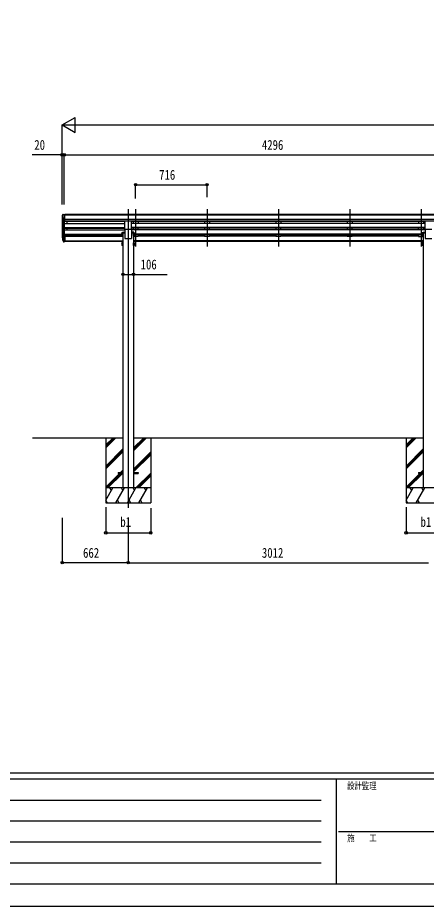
# Model space of a CAD drawing. Units: millimetres, scale not verified. Extents: x -12615 to 12615, y -8910 to 8910.
# Drawn here: x -7109 to -3012, y -8910 to 0 of the extents above; entities that cross this region are included whole.
import ezdxf
from ezdxf.enums import TextEntityAlignment as Align

# ---------------------------------------------------------------- set-up
doc = ezdxf.new("R2010")
doc.units = ezdxf.units.MM
doc.header["$LTSCALE"] = 40
for name, color, linetype in [('0-4_YKK_12', 2, 'Continuous'), ('0-5_YKK_13', 4, 'Continuous'), ('0-6_YKK_A1', 4, 'Continuous'), ('0-7_YKK_D', 6, 'Continuous'), ('0-8_YKK_ZWAK', 7, 'Continuous')]:
    doc.layers.add(name, color=color, linetype=linetype)
doc.styles.add('ＭＳ ゴシック', font='')
doc.styles.get('ＭＳ ゴシック').set_extended_font_data('MS Gothic')

msp = doc.modelspace()

# ---------------------------------------------------------------- linework, layer by layer
at = {"layer": '0-4_YKK_12'}
for p, q in [((-6000.94, -1919.34), (-6000.94, -4915)), ((-5926.94, -1919.34), (-5926.94, -2295.34)), ((-5210.94, -1919.34), (-5210.94, -2295.34)), ((-4494.94, -1919.34), (-4494.94, -2295.34)), ((-3778.94, -1919.34), (-3778.94, -2295.34)), ((-3062.94, -1919.34), (-3062.94, -2295.34))]:
    msp.add_line(p, q, dxfattribs=at)
at = {"layer": '0-5_YKK_13'}
for p, q in [((-6664.94, -1981.69), (-6664.94, -1982.32)), ((-6662.41, -2003.51), (-6657.09, -2006.58)), ((-6658.03, -1972.89), (-6662.1, -1978.7)), ((-6650.57, -2043.49), (-6659.57, -2027.9)), ((-6654.94, -1972.32), (-6657.27, -1972.47)), ((-6656.94, -2006.84), (-6656.94, -2023.11)), ((-6654.94, -1972.32), (-6636.44, -1972.32)), ((-6642.94, -2045.31), (-6648.15, -2044.99)), ((-6642.94, -2045.31), (-6642.94, -1972.32)), ((-6636.44, -2044.31), (-6642.94, -2044.31)), ((-6636.44, -1972.32), (-6626.44, -1972.41)), ((-6636.44, -2044.31), (-6636.44, -1972.32)), ((-6626.44, -1973.93), (-6626.44, -1972.41)), ((-6034.44, -2119.19), (-6034.44, -2040.88)), ((-5967.44, -2119.19), (-5967.44, -2040.88)), ((-3022.44, -2119.19), (-3022.44, -2040.88)), ((-6034.44, -2119.19), (-5967.44, -2119.19)), ((-3022.44, -2119.19), (-2955.44, -2119.19)), ((-6661.85, -2207.74), (-6657.97, -2215.69)), ((-6661.24, -2206.36), (-6657.97, -2213.43)), ((-6659.53, -2219.01), (-6659.19, -2223.42)), ((-6659.19, -2223.42), (-6650.38, -2246.97)), ((-6658.58, -2222.85), (-6650.38, -2239.03)), ((-6649.37, -2237.9), (-6657.13, -2222.5)), ((-6642.94, -2193.55), (-6642.94, -2248.32)), ((-6636.44, -2193.55), (-6642.94, -2193.55)), ((-6636.44, -2193.55), (-6636.44, -2247.58)), ((-6065.04, -2158.61), (-6064.28, -2157.29)), ((-6065.04, -2158.61), (-6065.04, -2175.61)), ((-6065.04, -2175.61), (-6064.28, -2176.92)), ((-6065.04, -2175.61), (-6065.04, -2182.4)), ((-6065.04, -2182.4), (-6064.28, -2183.72)), ((-6058.04, -2157.29), (-6064.28, -2157.29)), ((-6058.04, -2162.2), (-6064.28, -2162.2)), ((-6058.04, -2172.02), (-6064.28, -2172.02)), ((-6058.04, -2176.92), (-6064.28, -2176.92)), ((-6058.04, -2178.81), (-6064.28, -2178.81)), ((-6058.04, -2183.72), (-6064.28, -2183.72)), ((-6058.04, -2157.29), (-6058.04, -2176.92)), ((-6055.54, -2158.36), (-6058.04, -2158.36)), ((-6055.54, -2166.36), (-6058.04, -2166.36)), ((-6055.54, -2167.86), (-6058.04, -2167.86)), ((-6058.04, -2175.86), (-6055.54, -2175.86)), ((-6058.04, -2175.86), (-6058.04, -2183.72)), ((-6058.04, -2182.65), (-6055.54, -2182.65)), ((-6055.54, -2158.36), (-6055.54, -2175.86)), ((-6055.54, -2175.86), (-6055.54, -2182.65)), ((-6053.94, -2184.9), (-6053.94, -2178.11)), ((-6053.72, -2149.84), (-6033.94, -2149.84)), ((-6033.94, -2149.84), (-6033.94, -2155.34)), ((-5967.94, -2149.84), (-5967.94, -2155.34)), ((-5948.16, -2149.84), (-5967.94, -2149.84)), ((-5947.94, -2184.9), (-5947.94, -2178.11)), ((-5946.34, -2158.36), (-5943.84, -2158.36)), ((-5946.34, -2158.36), (-5946.34, -2175.86)), ((-5946.34, -2166.36), (-5943.84, -2166.36)), ((-5946.34, -2167.86), (-5943.84, -2167.86)), ((-5943.84, -2175.86), (-5946.34, -2175.86)), ((-5946.34, -2175.86), (-5946.34, -2182.65)), ((-5943.84, -2182.65), (-5946.34, -2182.65)), ((-5943.84, -2157.29), (-5937.6, -2157.29)), ((-5943.84, -2157.29), (-5943.84, -2176.92)), ((-5943.84, -2162.2), (-5937.6, -2162.2)), ((-5943.84, -2172.02), (-5937.6, -2172.02)), ((-5943.84, -2175.86), (-5943.84, -2183.72)), ((-5943.84, -2176.92), (-5937.6, -2176.92)), ((-5943.84, -2178.81), (-5937.6, -2178.81)), ((-5943.84, -2183.72), (-5937.6, -2183.72)), ((-5936.84, -2158.61), (-5937.6, -2157.29)), ((-5936.84, -2175.61), (-5937.6, -2176.92)), ((-5936.84, -2182.4), (-5937.6, -2183.72)), ((-5936.84, -2158.61), (-5936.84, -2175.61)), ((-5936.84, -2175.61), (-5936.84, -2182.4)), ((-3053.04, -2158.61), (-3052.28, -2157.29)), ((-3053.04, -2158.61), (-3053.04, -2175.61)), ((-3053.04, -2175.61), (-3052.28, -2176.92)), ((-3053.04, -2175.61), (-3053.04, -2182.4)), ((-3053.04, -2182.4), (-3052.28, -2183.72)), ((-3046.04, -2157.29), (-3052.28, -2157.29)), ((-3046.04, -2162.2), (-3052.28, -2162.2)), ((-3046.04, -2172.02), (-3052.28, -2172.02)), ((-3046.04, -2176.92), (-3052.28, -2176.92)), ((-3046.04, -2178.81), (-3052.28, -2178.81)), ((-3046.04, -2183.72), (-3052.28, -2183.72)), ((-3046.04, -2157.29), (-3046.04, -2176.92)), ((-3043.54, -2158.36), (-3046.04, -2158.36)), ((-3043.54, -2166.36), (-3046.04, -2166.36)), ((-3043.54, -2167.86), (-3046.04, -2167.86)), ((-3046.04, -2175.86), (-3043.54, -2175.86)), ((-3046.04, -2175.86), (-3046.04, -2183.72)), ((-3046.04, -2182.65), (-3043.54, -2182.65)), ((-3043.54, -2158.36), (-3043.54, -2175.86)), ((-3043.54, -2175.86), (-3043.54, -2182.65)), ((-3041.94, -2184.9), (-3041.94, -2178.11)), ((-3041.72, -2149.84), (-3021.94, -2149.84)), ((-3021.94, -2149.84), (-3021.94, -2155.34)), ((-6642.94, -2238.58), (-6648.07, -2238.58)), ((-6642.94, -2240.39), (-6647.79, -2240.39)), ((-6642.94, -2248.32), (-6647.79, -2248.32)), ((-6636.44, -2233.68), (-6642.94, -2233.68)), ((-6636.44, -2238.56), (-6642.94, -2238.56)), ((-6636.44, -2247.58), (-6642.94, -2247.58)), ((-6065.04, -2259.16), (-6064.28, -2257.84)), ((-6065.04, -2259.16), (-6065.04, -2276.16)), ((-6065.04, -2276.16), (-6064.28, -2277.47)), ((-6065.04, -2276.16), (-6065.04, -2282.95)), ((-6065.04, -2282.95), (-6064.28, -2284.27)), ((-6058.04, -2257.84), (-6064.28, -2257.84)), ((-6058.04, -2262.75), (-6064.28, -2262.75)), ((-6058.04, -2272.57), (-6064.28, -2272.57)), ((-6058.04, -2277.47), (-6064.28, -2277.47)), ((-6058.04, -2279.36), (-6064.28, -2279.36)), ((-6058.04, -2284.27), (-6064.28, -2284.27)), ((-6058.04, -2257.84), (-6058.04, -2277.47)), ((-6055.54, -2258.91), (-6058.04, -2258.91)), ((-6055.54, -2266.91), (-6058.04, -2266.91)), ((-6055.54, -2268.41), (-6058.04, -2268.41)), ((-6058.04, -2276.41), (-6055.54, -2276.41)), ((-6058.04, -2276.41), (-6058.04, -2284.27)), ((-6058.04, -2283.2), (-6055.54, -2283.2)), ((-6055.54, -2258.91), (-6055.54, -2276.41)), ((-6055.54, -2276.41), (-6055.54, -2283.2)), ((-6053.94, -2285.45), (-6053.94, -2278.66)), ((-5947.94, -2285.45), (-5947.94, -2278.66)), ((-5946.34, -2258.91), (-5943.84, -2258.91)), ((-5946.34, -2258.91), (-5946.34, -2276.41)), ((-5946.34, -2266.91), (-5943.84, -2266.91)), ((-5946.34, -2268.41), (-5943.84, -2268.41)), ((-5943.84, -2276.41), (-5946.34, -2276.41)), ((-5946.34, -2276.41), (-5946.34, -2283.2)), ((-5943.84, -2283.2), (-5946.34, -2283.2)), ((-5943.84, -2257.84), (-5937.6, -2257.84)), ((-5943.84, -2257.84), (-5943.84, -2277.47)), ((-5943.84, -2262.75), (-5937.6, -2262.75)), ((-5943.84, -2272.57), (-5937.6, -2272.57)), ((-5943.84, -2276.41), (-5943.84, -2284.27)), ((-5943.84, -2277.47), (-5937.6, -2277.47)), ((-5943.84, -2279.36), (-5937.6, -2279.36)), ((-5943.84, -2284.27), (-5937.6, -2284.27)), ((-5936.84, -2259.16), (-5937.6, -2257.84)), ((-5936.84, -2276.16), (-5937.6, -2277.47)), ((-5936.84, -2282.95), (-5937.6, -2284.27)), ((-5936.84, -2259.16), (-5936.84, -2276.16)), ((-5936.84, -2276.16), (-5936.84, -2282.95)), ((-3053.04, -2259.16), (-3052.28, -2257.84)), ((-3053.04, -2259.16), (-3053.04, -2276.16)), ((-3053.04, -2276.16), (-3052.28, -2277.47)), ((-3053.04, -2276.16), (-3053.04, -2282.95)), ((-3053.04, -2282.95), (-3052.28, -2284.27)), ((-3046.04, -2257.84), (-3052.28, -2257.84)), ((-3046.04, -2262.75), (-3052.28, -2262.75)), ((-3046.04, -2272.57), (-3052.28, -2272.57)), ((-3046.04, -2277.47), (-3052.28, -2277.47)), ((-3046.04, -2279.36), (-3052.28, -2279.36)), ((-3046.04, -2284.27), (-3052.28, -2284.27)), ((-3046.04, -2257.84), (-3046.04, -2277.47)), ((-3043.54, -2258.91), (-3046.04, -2258.91)), ((-3043.54, -2266.91), (-3046.04, -2266.91)), ((-3043.54, -2268.41), (-3046.04, -2268.41)), ((-3046.04, -2276.41), (-3043.54, -2276.41)), ((-3046.04, -2276.41), (-3046.04, -2284.27)), ((-3046.04, -2283.2), (-3043.54, -2283.2)), ((-3043.54, -2258.91), (-3043.54, -2276.41)), ((-3043.54, -2276.41), (-3043.54, -2283.2)), ((-3041.94, -2285.45), (-3041.94, -2278.66)), ((-6100.94, -4560.5), (-6100.94, -4569.5)), ((-6100.94, -4560.5), (-6053.94, -4560.5)), ((-6100.94, -4569.5), (-6053.94, -4569.5)), ((-5947.94, -4560.5), (-5900.94, -4560.5)), ((-5947.94, -4569.5), (-5900.94, -4569.5)), ((-5900.94, -4560.5), (-5900.94, -4569.5)), ((-3088.94, -4560.5), (-3088.94, -4569.5)), ((-3088.94, -4560.5), (-3041.94, -4560.5)), ((-3088.94, -4569.5), (-3041.94, -4569.5))]:
    msp.add_line(p, q, dxfattribs=at)
for points in [[(-6033.94, -2155.34), (-6055.94, -2155.34), (-6055.72, -2151.72)], [(-6055.54, -2178.11), (-6055.54, -2184.9), (-6053.94, -2184.9)], [(-5967.94, -2155.34), (-5945.94, -2155.34), (-5946.16, -2151.72)], [(-5946.34, -2178.11), (-5946.34, -2184.9), (-5947.94, -2184.9)], [(-3021.94, -2155.34), (-3043.94, -2155.34), (-3043.72, -2151.72)], [(-3043.54, -2178.11), (-3043.54, -2184.9), (-3041.94, -2184.9)], [(-6055.54, -2278.66), (-6055.54, -2285.45), (-6053.94, -2285.45)], [(-5946.34, -2278.66), (-5946.34, -2285.45), (-5947.94, -2285.45)], [(-3043.54, -2278.66), (-3043.54, -2285.45), (-3041.94, -2285.45)]]:
    msp.add_lwpolyline(points, dxfattribs=at)
for points in [[(-6053.94, -2178.11), (-6053.94, -2156.11), (-6055.54, -2156.11), (-6055.54, -2178.11)], [(-5947.94, -2178.11), (-5947.94, -2156.11), (-5946.34, -2156.11), (-5946.34, -2178.11)], [(-3041.94, -2178.11), (-3041.94, -2156.11), (-3043.54, -2156.11), (-3043.54, -2178.11)], [(-6053.94, -2278.66), (-6053.94, -2256.66), (-6055.54, -2256.66), (-6055.54, -2278.66)], [(-5947.94, -2278.66), (-5947.94, -2256.66), (-5946.34, -2256.66), (-5946.34, -2278.66)], [(-3041.94, -2278.66), (-3041.94, -2256.66), (-3043.54, -2256.66), (-3043.54, -2278.66)]]:
    msp.add_lwpolyline(points, close=True, dxfattribs=at)
for centre, radius, start, end in [((-6661.94, -1981.69), 3, 93, 180), ((-6462.94, -1982.32), 202, 180, 184.94904), ((-6658.04, -1999.14), 6.18, 185.7035, 224.99897), ((-6656.97, -2026.4), 3, 94.7167, 210), ((-6657.21, -1973.46), 1, 93.5, 145), ((-6657.24, -2023.11), 0.3, 274.7167, 0), ((-6657.24, -2006.84), 0.3, 0, 60), ((-6647.97, -2041.99), 3, 210, 266.5), ((-6633.76, -2198.62), 29.53, 186.50806, 197.98144), ((-6632.35, -2196.86), 30.41, 187.1552, 198.19734), ((-6060.7, -2159.75), 4.34, 145.61575, 214.38425), ((-6060.7, -2174.47), 4.34, 145.61575, 214.38425), ((-6060.7, -2181.26), 4.34, 145.61575, 214.38425), ((-6048.8, -2167.11), 16.24, 162.41205, 197.58795), ((-6048.8, -2173.9), 16.24, 186.71308, 197.58795), ((-6053.72, -2151.84), 2, 90, 176.5), ((-5948.16, -2151.84), 2, 3.5, 90), ((-5941.19, -2159.75), 4.34, 325.61575, 34.38425), ((-5953.08, -2167.11), 16.24, 342.41205, 17.58795), ((-5941.19, -2174.47), 4.34, 325.61575, 34.38425), ((-5953.08, -2173.9), 16.24, 342.41205, 353.28692), ((-5941.19, -2181.26), 4.34, 325.61575, 34.38425), ((-3048.7, -2159.75), 4.34, 145.61575, 214.38425), ((-3036.8, -2167.11), 16.24, 162.41205, 197.58795), ((-3048.7, -2174.47), 4.34, 145.61575, 214.38425), ((-3048.7, -2181.26), 4.34, 145.61575, 214.38425), ((-3036.8, -2173.9), 16.24, 186.71308, 197.58795), ((-3041.72, -2151.84), 2, 90, 176.5), ((-6060.7, -2260.3), 4.34, 145.61575, 214.38425), ((-6060.7, -2275.02), 4.34, 145.61575, 214.38425), ((-6060.7, -2281.81), 4.34, 145.61575, 214.38425), ((-6048.8, -2267.66), 16.24, 162.41205, 197.58795), ((-6048.8, -2274.45), 16.24, 186.71308, 197.58795), ((-5941.19, -2260.3), 4.34, 325.61575, 34.38425), ((-5953.08, -2267.66), 16.24, 342.41205, 17.58795), ((-5941.19, -2275.02), 4.34, 325.61575, 34.38425), ((-5953.08, -2274.45), 16.24, 342.41205, 353.28692), ((-5941.19, -2281.81), 4.34, 325.61575, 34.38425), ((-3048.7, -2260.3), 4.34, 145.61575, 214.38425), ((-3036.8, -2267.66), 16.24, 162.41205, 197.58795), ((-3048.7, -2275.02), 4.34, 145.61575, 214.38425), ((-3048.7, -2281.81), 4.34, 145.61575, 214.38425), ((-3036.8, -2274.45), 16.24, 186.71308, 197.58795)]:
    msp.add_arc(centre, radius, start, end, dxfattribs=at)
for centre, major_axis, ratio, start_param, end_param in [((-6574.29, -2199.05), (-89.06, 1.43), 0.57596, 6.1962358, 6.3678173), ((-6575.08, -2192.38), (87.93, 4.42), 0.541684, 3.0659337, 3.2228513), ((-6658.23, -2219.01), (1.3, 0), 0.90356, 1.3700892, 3.347195), ((-6572.31, -2202.82), (-89.07, 0), 0.90356, 0.2056023, 0.2515348), ((-6573.02, -2198.96), (-88.05, 0), 0.90356, 0.2662965, 0.3003836), ((-6647.79, -2237.68), (-3, 0), 0.90356, 0.5235988, 1.5707963), ((-6647.79, -2245.61), (3, 0), 0.90356, 3.6651914, 4.712389), ((-6648.07, -2237.23), (-1.5, 0), 0.90356, 0.5235988, 1.5707963)]:
    msp.add_ellipse(centre, major_axis=major_axis, ratio=ratio, start_param=start_param, end_param=end_param, dxfattribs=at)
at = {"layer": '0-6_YKK_A1'}
for p, q in [((-6662.94, -2002.9), (-6662.94, -2193.19)), ((-6657.97, -2030.67), (-6657.97, -2219.89)), ((-6648.94, -2044.83), (-6648.95, -2238.33)), ((-6642.94, -2044.31), (-6642.94, -2193.55)), ((-2363.44, -1973.93), (-6636.44, -1973.93)), ((-2363.44, -1979.14), (-6636.44, -1979.14)), ((-2353.44, -2022.67), (-6636.44, -2022.67)), ((-2353.44, -2040.53), (-6636.44, -2040.53)), ((-6034.44, -2043.77), (-6636.44, -2043.77)), ((-6617.94, -2043.77), (-6617.94, -2061.65)), ((-3022.44, -2043.77), (-5967.44, -2043.77)), ((-5951.94, -2043.77), (-5951.94, -2061.65)), ((-5901.94, -2043.77), (-5901.94, -2061.65)), ((-5235.94, -2043.77), (-5235.94, -2061.65)), ((-5185.94, -2043.77), (-5185.94, -2061.65)), ((-4519.94, -2043.77), (-4519.94, -2061.65)), ((-4469.94, -2043.77), (-4469.94, -2061.65)), ((-3803.94, -2043.77), (-3803.94, -2061.65)), ((-3753.94, -2043.77), (-3753.94, -2061.65)), ((-3087.94, -2043.77), (-3087.94, -2061.65)), ((-3037.94, -2043.77), (-3037.94, -2061.65)), ((-6642.94, -2061.65), (-6034.44, -2061.65)), ((-6642.94, -2103.53), (-6034.44, -2103.53)), ((-6642.94, -2105.02), (-6034.44, -2105.02)), ((-6642.94, -2109.34), (-6034.44, -2109.34)), ((-6642.94, -2127.56), (-6033.94, -2127.56)), ((-6617.94, -2109.34), (-6617.94, -2127.56)), ((-6033.94, -2119.19), (-6033.94, -2215)), ((-5967.94, -2119.19), (-5967.94, -2215)), ((-3022.44, -2061.65), (-5967.44, -2061.65)), ((-3022.44, -2103.53), (-5967.44, -2103.53)), ((-3022.44, -2105.02), (-5967.44, -2105.02)), ((-3022.44, -2109.34), (-5967.44, -2109.34)), ((-3021.94, -2127.56), (-5967.44, -2127.56)), ((-5951.94, -2109.34), (-5951.94, -2127.56)), ((-5901.94, -2127.56), (-5901.94, -2109.34)), ((-5235.94, -2109.34), (-5235.94, -2127.56)), ((-5185.94, -2127.56), (-5185.94, -2109.34)), ((-4519.94, -2109.34), (-4519.94, -2127.56)), ((-4469.94, -2127.56), (-4469.94, -2109.34)), ((-3803.94, -2109.34), (-3803.94, -2127.56)), ((-3753.94, -2127.56), (-3753.94, -2109.34)), ((-3087.94, -2127.56), (-3087.94, -2109.34)), ((-3037.94, -2109.34), (-3037.94, -2127.56)), ((-3021.94, -2119.19), (-3021.94, -2215)), ((-6642.94, -2169.44), (-6065.04, -2169.44)), ((-6642.94, -2170.94), (-6065.04, -2170.94)), ((-6642.94, -2175.26), (-6065.04, -2175.26)), ((-6617.94, -2194.18), (-6636.44, -2194.18)), ((-6617.94, -2175.26), (-6617.94, -2194.18)), ((-6617.94, -2189.17), (-6053.94, -2189.17)), ((-6053.94, -2155.34), (-6053.94, -4715)), ((-6053.94, -2155.34), (-6033.94, -2155.34)), ((-6033.94, -2215), (-5967.94, -2215)), ((-5947.94, -2155.34), (-5967.94, -2155.34)), ((-5947.94, -2155.34), (-5947.94, -4715)), ((-5901.94, -2194.18), (-5947.94, -2194.18)), ((-3053.04, -2169.44), (-5936.84, -2169.44)), ((-3053.04, -2170.94), (-5936.84, -2170.94)), ((-3053.04, -2175.26), (-5936.84, -2175.26)), ((-5901.94, -2175.26), (-5901.94, -2194.18)), ((-5235.94, -2189.17), (-5901.94, -2189.17)), ((-5235.94, -2175.26), (-5235.94, -2194.18)), ((-5185.94, -2194.18), (-5235.94, -2194.18)), ((-5185.94, -2175.26), (-5185.94, -2194.18)), ((-4519.94, -2189.17), (-5185.94, -2189.17)), ((-4519.94, -2175.26), (-4519.94, -2194.18)), ((-4469.94, -2194.18), (-4519.94, -2194.18)), ((-4469.94, -2175.26), (-4469.94, -2194.18)), ((-3087.94, -2189.17), (-4469.94, -2189.17)), ((-3803.94, -2175.26), (-3803.94, -2194.18)), ((-3753.94, -2194.18), (-3803.94, -2194.18)), ((-3753.94, -2175.26), (-3753.94, -2194.18)), ((-3087.94, -2175.26), (-3087.94, -2194.18)), ((-3087.94, -2194.18), (-3041.94, -2194.18)), ((-3041.94, -2155.34), (-3041.94, -4715)), ((-3041.94, -2155.34), (-3021.94, -2155.34)), ((-3021.94, -2215), (-2955.94, -2215)), ((-6636.44, -2236.18), (-6053.94, -2236.18)), ((-6636.44, -2237.58), (-6053.94, -2237.58)), ((-6053.94, -2245.27), (-6636.44, -2245.27)), ((-3041.94, -2236.18), (-5947.94, -2236.18)), ((-3041.94, -2237.58), (-5947.94, -2237.58)), ((-3041.94, -2245.27), (-5947.94, -2245.27)), ((-6053.94, -4215), (-6962.94, -4215)), ((-6226.14, -4284.18), (-6156.96, -4215)), ((-6226.14, -4298.32), (-6142.82, -4215)), ((-6226.14, -4312.46), (-6128.68, -4215)), ((-5947.94, -4342.63), (-5820.31, -4215)), ((-5947.94, -4328.49), (-5834.45, -4215)), ((-5947.94, -4314.35), (-5848.59, -4215)), ((-3041.94, -4215), (-5947.94, -4215)), ((-5776.14, -4215), (-5776.14, -4865)), ((-3160.48, -4215), (-3280.48, -4215)), ((-3213.94, -4284.18), (-3144.76, -4215)), ((-3213.94, -4298.32), (-3130.62, -4215)), ((-3213.94, -4312.46), (-3116.48, -4215)), ((-6226.14, -4496.31), (-6053.94, -4324.11)), ((-6226.14, -4510.45), (-6053.94, -4338.25)), ((-6226.14, -4524.59), (-6053.94, -4352.4)), ((-5947.94, -4526.48), (-5776.14, -4354.68)), ((-3213.94, -4496.31), (-3041.74, -4324.11)), ((-3213.94, -4510.45), (-3041.74, -4338.25)), ((-3213.94, -4524.59), (-3041.74, -4352.4)), ((-5947.94, -4540.62), (-5776.14, -4368.82)), ((-5947.94, -4554.76), (-5776.14, -4382.96)), ((-6078.2, -4560.5), (-6053.94, -4536.24)), ((-3066, -4560.5), (-3041.74, -4536.24)), ((-6226.14, -4708.44), (-6087.2, -4569.5)), ((-6218.56, -4715), (-6073.06, -4569.5)), ((-6204.41, -4715), (-6058.91, -4569.5)), ((-6064.06, -4560.5), (-6053.94, -4550.38)), ((-5924.33, -4715), (-5776.14, -4566.81)), ((-5910.19, -4715), (-5776.14, -4580.95)), ((-5896.05, -4715), (-5776.14, -4595.09)), ((-3213.94, -4708.44), (-3075, -4569.5)), ((-3206.36, -4715), (-3060.86, -4569.5)), ((-3192.21, -4715), (-3046.71, -4569.5)), ((-3051.86, -4560.5), (-3041.74, -4550.38)), ((-5776.14, -4715), (-6226.14, -4715)), ((-6226.14, -4839.39), (-6154.32, -4715)), ((-6169.32, -4740.98), (-6184.32, -4715)), ((-6125.45, -4865), (-6038.85, -4715)), ((-6053.85, -4740.98), (-6068.85, -4715)), ((-6009.98, -4865), (-5923.38, -4715)), ((-5938.38, -4740.98), (-5953.38, -4715)), ((-5894.51, -4865), (-5807.91, -4715)), ((-5822.91, -4740.98), (-5837.91, -4715)), ((-2764.14, -4715), (-3214.14, -4715)), ((-3214.14, -4839.39), (-3142.32, -4715)), ((-3157.32, -4740.98), (-3172.32, -4715)), ((-3113.45, -4865), (-3026.85, -4715)), ((-3041.85, -4740.98), (-3056.85, -4715)), ((-6225.93, -4839.02), (-6210.93, -4865)), ((-6110.45, -4839.02), (-6095.45, -4865)), ((-5994.98, -4839.02), (-5979.99, -4865)), ((-5879.51, -4839.02), (-5864.52, -4865)), ((-5779.04, -4865), (-5776.14, -4859.97)), ((-3213.93, -4839.02), (-3198.93, -4865)), ((-3098.45, -4839.02), (-3083.45, -4865))]:
    msp.add_line(p, q, dxfattribs=at)
for points in [[(-6226.14, -4215), (-6226.14, -4865), (-5776.14, -4865)], [(-3214.14, -4215), (-3214.14, -4865), (-2764.14, -4865)]]:
    msp.add_lwpolyline(points, dxfattribs=at)
at = {"layer": '0-7_YKK_D'}
for p, q in [((-6662.94, -1073.93), (-6533.04, -998.93)), ((-6533.04, -1148.93), (-6533.04, -998.93)), ((-6662.94, -1871), (-6662.94, -1072.93)), ((-6662.94, -1073.93), (-6533.04, -1148.93)), ((-6662.94, -1073.93), (-6403.13, -1073.93)), ((-6512.94, -1073.93), (1103.06, -1073.93)), ((-6662.94, -1373.93), (-6963.34, -1373.93)), ((-6662.94, -1871), (-6662.94, -1372.93)), ((-6642.94, -1373.93), (-6662.94, -1373.93)), ((-6642.94, -1871), (-6642.94, -1372.93)), ((-6642.94, -1871), (-6642.94, -1372.93)), ((-6642.94, -1373.93), (-2346.94, -1373.93)), ((-6642.94, -1373.93), (-6591.94, -1373.93)), ((-5926.94, -1811.53), (-5926.94, -1672.93)), ((-5926.94, -1673.93), (-5210.94, -1673.93)), ((-5210.94, -1800.4), (-5210.94, -1672.93)), ((-6226.14, -4909.12), (-6226.14, -5166)), ((-5776.14, -4916.41), (-5776.14, -5166)), ((-3214.14, -4909.12), (-3214.14, -5166)), ((-6662.94, -5015), (-6662.94, -5466)), ((-6000.94, -5015), (-6000.94, -5466)), ((-6000.94, -5016), (-6000.94, -5466)), ((-6226.14, -5165), (-5776.14, -5165)), ((-3214.14, -5165), (-2764.14, -5165)), ((-6000.94, -5465), (-6662.94, -5465)), ((-6000.94, -5465), (-2988.94, -5465))]:
    msp.add_line(p, q, dxfattribs=at)
msp.add_lwpolyline([(-6053.94, -2573.18), (-5947.94, -2573.18), (-5612.14, -2573.18)], dxfattribs=at)
for centre in [(-6662.94, -1373.93), (-6642.94, -1373.93), (-6642.94, -1373.93), (-5926.94, -1673.93), (-5210.94, -1673.93), (-6053.94, -2573.18), (-5947.94, -2573.18), (-6226.14, -5165), (-5776.14, -5165), (-3214.14, -5165), (-6662.94, -5465), (-6000.94, -5465), (-6000.94, -5465)]:
    msp.add_circle(centre, 12.75, dxfattribs=at)
at = {"layer": '0-8_YKK_ZWAK'}
for p, q in [((11685.06, -7575), (-11714.94, -7575)), ((-3914.94, -7635), (-11714.94, -7635)), ((-3914.94, -7635), (-3914.94, -8685)), ((-14.94, -7635), (-3914.94, -7635)), ((-11587.44, -7845), (-4064.94, -7845)), ((-11587.44, -8055), (-4064.94, -8055)), ((-3892.44, -8160), (-14.94, -8160)), ((-11587.44, -8265), (-4064.94, -8265)), ((-11587.44, -8475), (-4064.94, -8475)), ((-11714.94, -8685), (-3914.94, -8685)), ((-3914.94, -8685), (-14.94, -8685))]:
    msp.add_line(p, q, dxfattribs=at)
msp.add_lwpolyline([(-12615, -8910), (12615, -8910), (12615, 8910), (-12615, 8910)], close=True, dxfattribs=at)

# ---------------------------------------------------------------- texts
at = {"layer": '0-7_YKK_D', "style": 'ＭＳ ゴシック', "width": 0.8}
for s, p in [('20', (-6943.34, -1353.93)), ('4296', (-4660.54, -1353.93)), ('716', (-5691.34, -1653.93)), ('106', (-5876.94, -2553.18)), ('b1', (-6080.34, -5135)), ('b1', (-3068.34, -5135)), ('662', (-6454.34, -5445)), ('3012', (-4660.54, -5445))]:
    msp.add_text(s, height=98.97, dxfattribs=at).set_placement(p, align=Align.BOTTOM_LEFT)
at = {"layer": '0-8_YKK_ZWAK', "style": 'ＭＳ ゴシック', "width": 0.8}
for s, p in [('設計監理', (-3804.94, -7755)), ('施\u3000\u3000工', (-3804.94, -8280))]:
    msp.add_text(s, height=65.98, dxfattribs=at).set_placement(p, align=Align.BOTTOM_LEFT)

doc.saveas('drawing.dxf')
